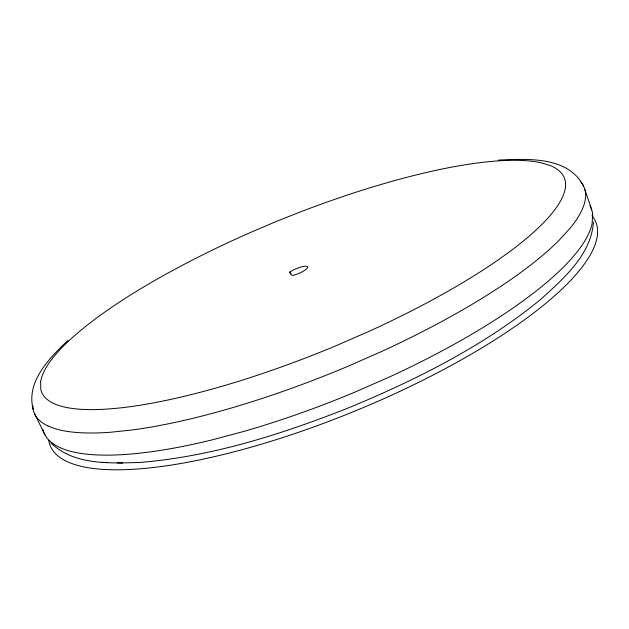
<?xml version="1.0" encoding="UTF-8"?>
<svg xmlns="http://www.w3.org/2000/svg" width="629" height="629" viewBox="0 0 629 629"><rect width="100%" height="100%" fill="white"/><g stroke="black" fill="none" stroke-linecap="round" stroke-linejoin="round"><path stroke-width="0.94" d="M593.469 221.99C591.126 254.957 563.631 278.435 540.885 299.247C484.086 345.761 417.742 379.028 350.306 407.16C282.657 433.971 212.24 456.623 139.339 462.496C109.532 463.211 73.884 465.35 50.831 442.832M67.893 340.407C49.746 357.901 25.915 381.339 33.117 409.109L32.81 405.689M498.593 160.057C527.251 158.901 568.144 155.945 583.626 186.239M101.89 462.354L107.52 462.551M117.175 462.881L122.569 463.07M34.336 413.111L45.068 435.095M289.78 272.31L290.519 274.11M580.488 181.592A298.154 76.211 -22.3 0 1 584.923 189.722L591.74 209.882M592.691 214.34L592.093 223.822A296.644 80.803 -22.3 0 1 577.516 251.364A294.191 80.205 -22.3 0 1 559.362 271.075A296.746 80.803 -22.3 0 1 513.225 307.88A294.419 80.284 -22.3 0 1 476.758 331.294A296.542 80.748 -22.3 0 1 388.604 377.361L354.229 392.417A297.053 80.85 -22.3 0 1 243.981 431.384L211.423 440.064A296.566 80.764 -22.3 0 1 143.632 452.715A294.356 80.253 -22.3 0 1 110.445 455.105A296.817 80.842 -22.3 0 1 63.702 449.137A293.829 80.08 -22.3 0 1 54.078 444.381M591.975 215.637A294.812 83.61 -22.3 0 1 357.563 409.982A294.812 83.61 -22.3 0 1 48.732 440.324M584.931 189.722A295.724 75.59 -22.3 0 1 584.797 202.011A298.28 76.227 -22.3 0 1 569.89 228.476L558.418 240.986A297.965 76.133 -22.3 0 1 504.875 283.624A295.127 75.527 -22.3 0 1 479.392 299.954A298.523 76.227 -22.3 0 1 380.867 351.831L346.335 366.982A297.949 76.109 -22.3 0 1 247.787 403.04A295.96 75.716 -22.3 0 1 201.28 416.233A298.107 76.148 -22.3 0 1 133.356 429.827L110.547 432.257A298.217 76.195 -22.3 0 1 59.566 429.882A295.371 75.527 -22.3 0 1 47.977 425.927M47.835 425.872A298.217 76.195 -22.3 0 1 32.975 409.062M54.086 444.381A296.432 80.764 -22.3 0 1 42.788 429.23M589.971 205.809A297.368 81.023 -22.3 0 1 592.683 214.34M40.641 381.536L40.775 389.453A283.443 69.048 -22.3 0 0 55.336 404.203A280.754 68.419 -22.3 0 0 66.462 407.474A283.459 69.033 -22.3 0 0 114.981 408.441A280.589 68.419 -22.3 0 0 136.556 405.776A283.357 68.993 -22.3 0 0 200.588 392.205A281.305 68.585 -22.3 0 0 244.304 379.499A283.207 68.954 -22.3 0 0 336.892 345.384L369.372 331.192A283.75 69.064 -22.3 0 0 462.401 282.861A280.503 68.419 -22.3 0 0 486.642 267.695A283.223 68.97 -22.3 0 0 531.324 234.279A280.833 68.459 -22.3 0 0 549.29 216.541A283.514 69.056 -22.3 0 0 564.425 192.026A281.092 68.482 -22.3 0 0 565.188 180.657A283.388 69.041 -22.3 0 0 550.414 165.624L540.688 162.683A284.159 69.269 -22.3 0 0 497.696 160.914A279.716 68.05 -22.3 0 0 481.169 162.518A283.569 69.127 -22.3 0 0 438.232 169.846A280.424 68.223 -22.3 0 0 410.407 176.379A283.844 69.221 -22.3 0 0 361.809 190.351A280.534 68.246 -22.3 0 0 331.908 200.337A283.624 69.159 -22.3 0 0 271.822 223.358L250.767 232.36A284.402 69.387 -22.3 0 0 186.239 263.244L167.141 273.489A283.577 69.135 -22.3 0 0 125.509 298.177A280.636 68.294 -22.3 0 0 103.274 313.156A283.758 69.174 -22.3 0 0 72.17 337.797A280.565 68.302 -22.3 0 0 57.852 351.996A283.16 68.993 -22.3 0 0 41.53 377.738L40.641 381.536M290.315 271.689L289.631 272.121L292.336 275.596L293.193 275.376A11.243 2.673 -22.3 0 0 306.221 269.236A11.243 2.673 -22.3 0 0 303.988 266.374A11.243 2.673 -22.3 0 0 290.315 271.689"/></g></svg>
